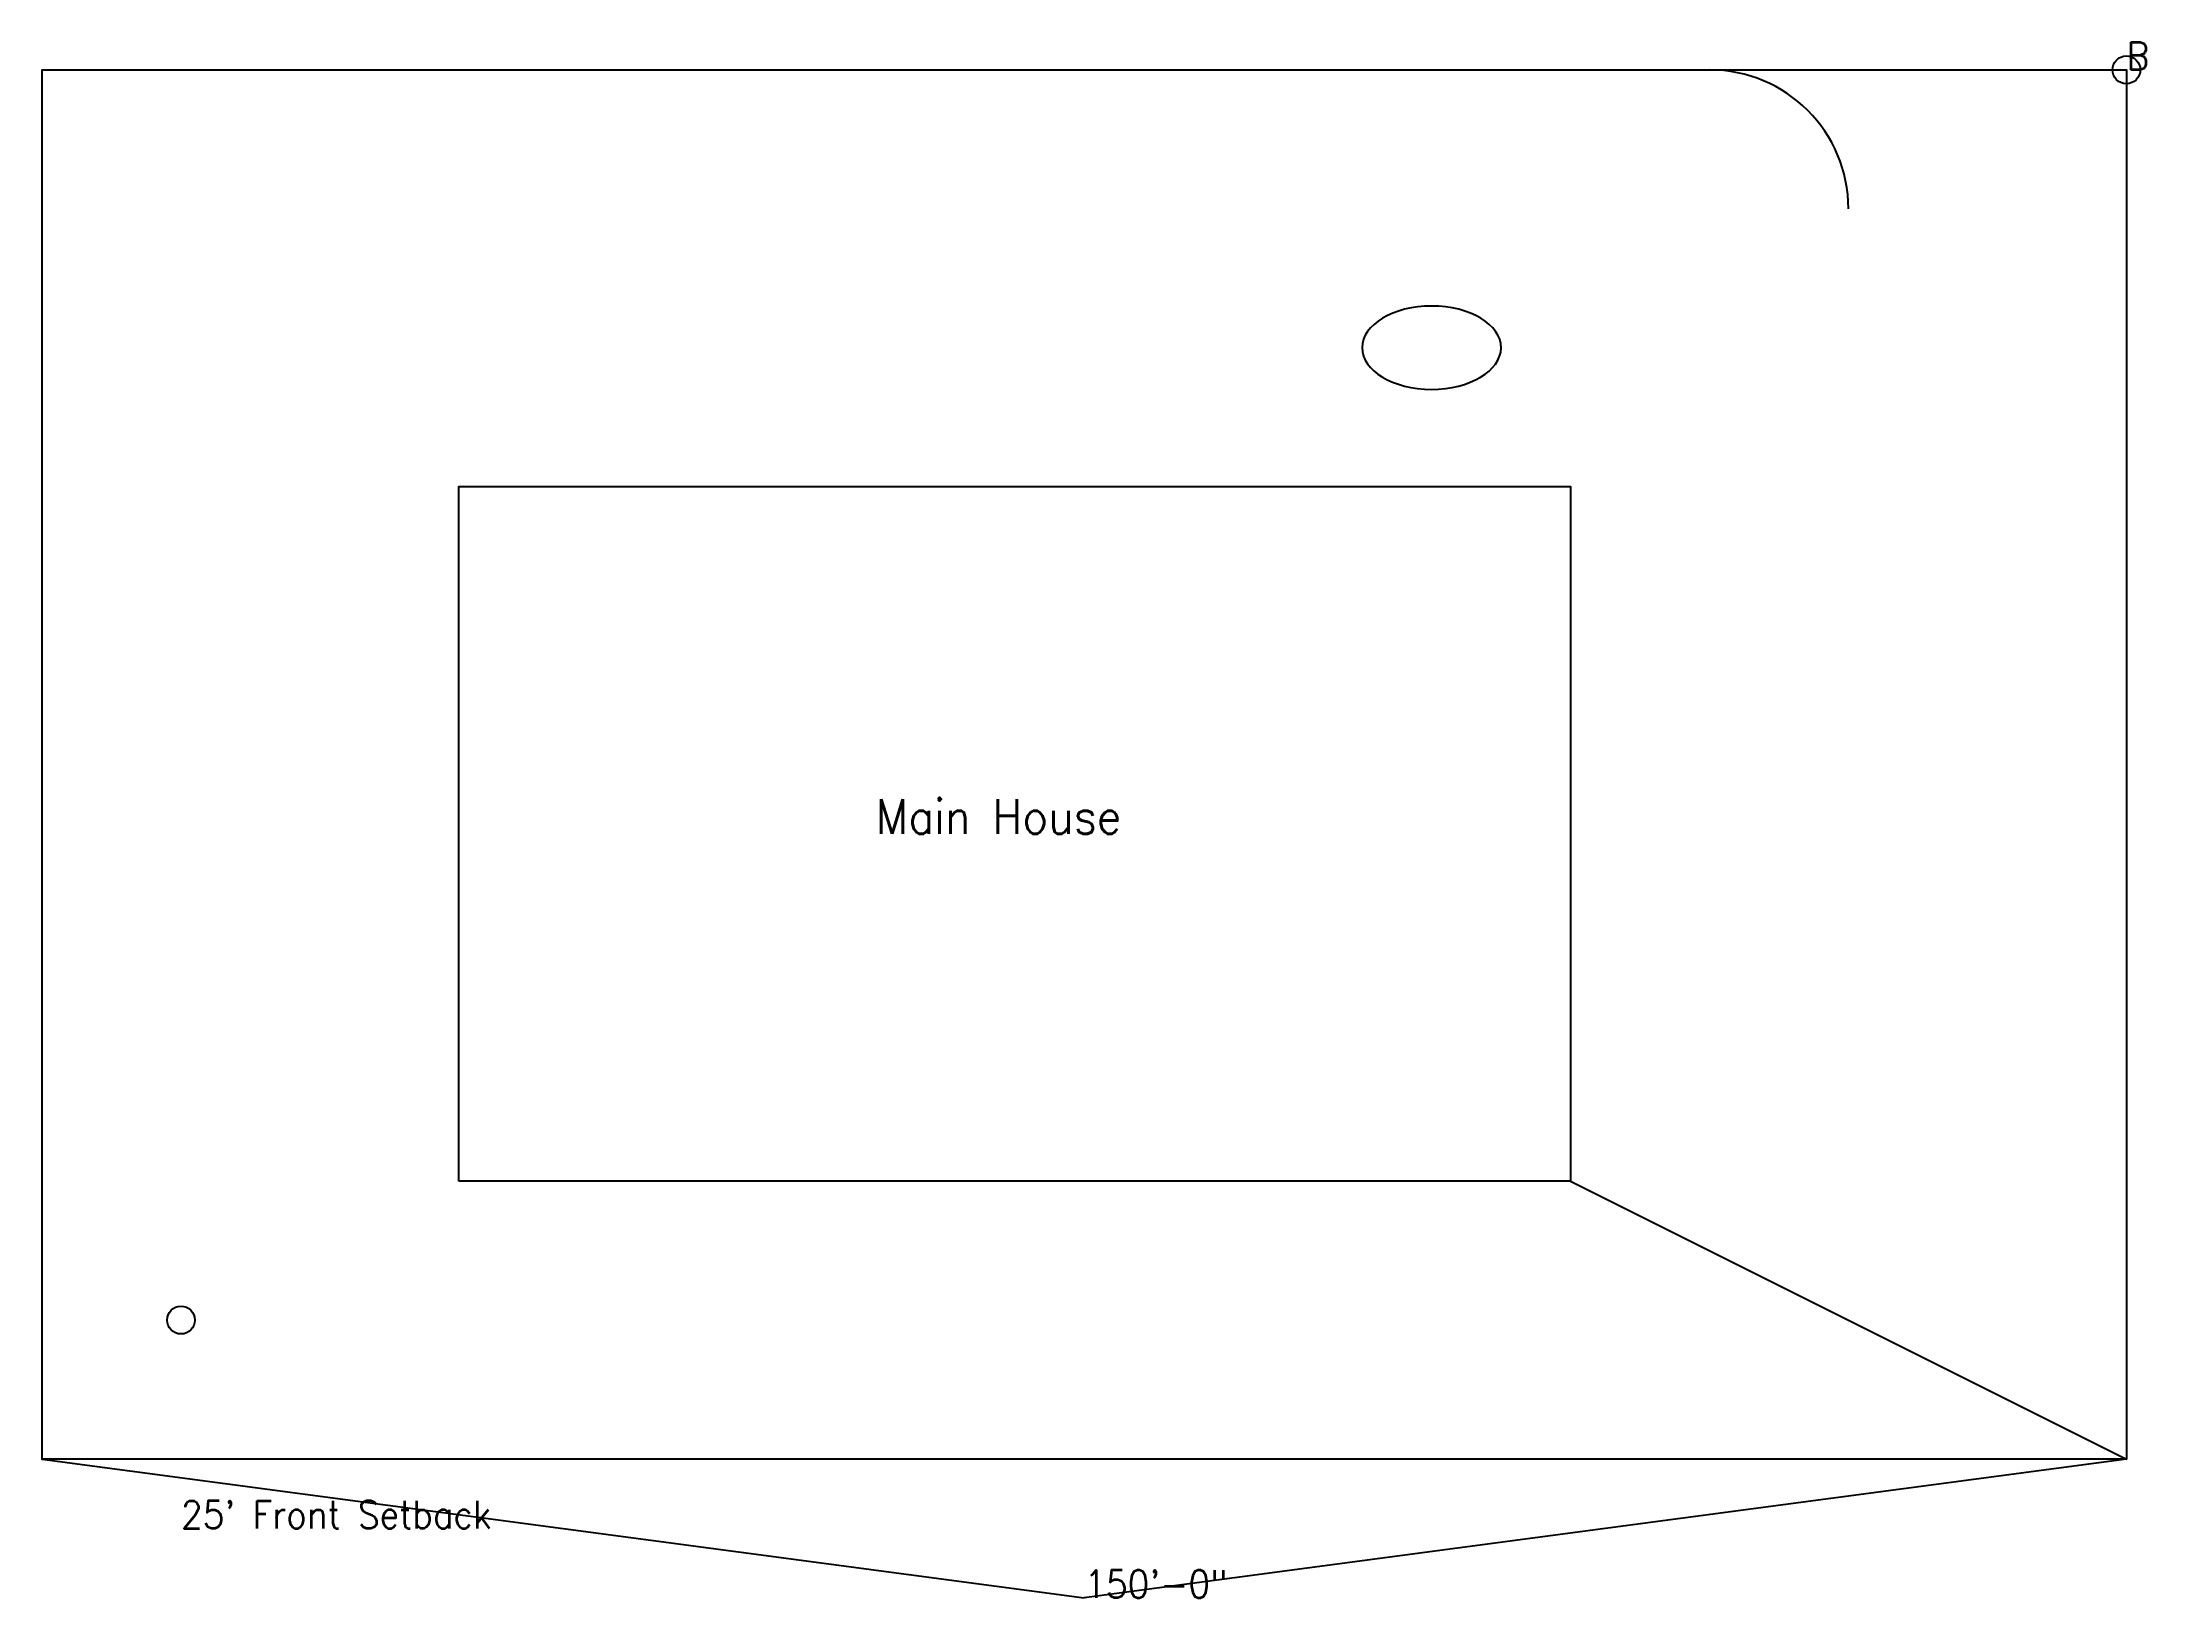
# Model space of a CAD drawing. Header units: feet. Extents: x 0 to 151, y -10 to 102.
import ezdxf

# ---------------------------------------------------------------- set-up
doc = ezdxf.new("R2010")
doc.units = ezdxf.units.FT
doc.header["$MEASUREMENT"] = 0
for name, color, linetype in [('ANNOTATION', 4, 'CONTINUOUS'), ('DIMENSIONS', 5, 'CONTINUOUS'), ('DRIVEWAY', 3, 'CONTINUOUS'), ('HOUSE_OUTLINE', 2, 'CONTINUOUS'), ('LANDSCAPE', 3, 'CONTINUOUS'), ('PROPERTY_BOUNDARY', 1, 'CONTINUOUS'), ('SURVEY', 7, 'CONTINUOUS'), ('UTILITY', 6, 'CONTINUOUS')]:
    doc.layers.add(name, color=color, linetype=linetype)
doc.styles.get("Standard").update_dxf_attribs({"font": 'STANDARD'})

msp = doc.modelspace()

# ---------------------------------------------------------------- linework, layer by layer
at = {"layer": 'DIMENSIONS'}
for p in [(0, 0), (150, 0)]:
    msp.add_line(p, (75, -10), dxfattribs=at)
at = {"layer": 'DRIVEWAY'}
msp.add_line((110, 20), (150, 0), dxfattribs=at)
at = {"layer": 'HOUSE_OUTLINE'}
msp.add_lwpolyline([(30, 20), (30, 70), (110, 70), (110, 20), (30, 20)], dxfattribs=at)
at = {"layer": 'LANDSCAPE'}
msp.add_arc((120, 90), 10, 0, 90, dxfattribs=at)
msp.add_ellipse((100, 80), major_axis=(5, 0), ratio=0.6, start_param=0, end_param=6.28, dxfattribs=at)
at = {"layer": 'PROPERTY_BOUNDARY'}
msp.add_lwpolyline([(0, 0), (0, 100), (150, 100), (150, 0), (0, 0)], dxfattribs=at)
at = {"layer": 'SURVEY'}
msp.add_circle((150, 100), 1, dxfattribs=at)
msp.add_point((0, 0), dxfattribs=at)
at = {"layer": 'UTILITY'}
msp.add_circle((10, 10), 1, dxfattribs=at)

# ---------------------------------------------------------------- texts
at = {"layer": 'ANNOTATION'}
for s, height, p in [('Main House', 2.5, (60, 45)), ("25' Front Setback", 2, (10, -5))]:
    msp.add_text(s, height=height, dxfattribs=at).set_placement(p)
at = {"layer": 'DIMENSIONS'}
msp.add_text('150\'-0"', height=2, dxfattribs=at).set_placement((75, -10))
at = {"layer": 'SURVEY'}
msp.add_text('B', height=2, dxfattribs=at).set_placement((150, 100))

doc.saveas('drawing.dxf')
